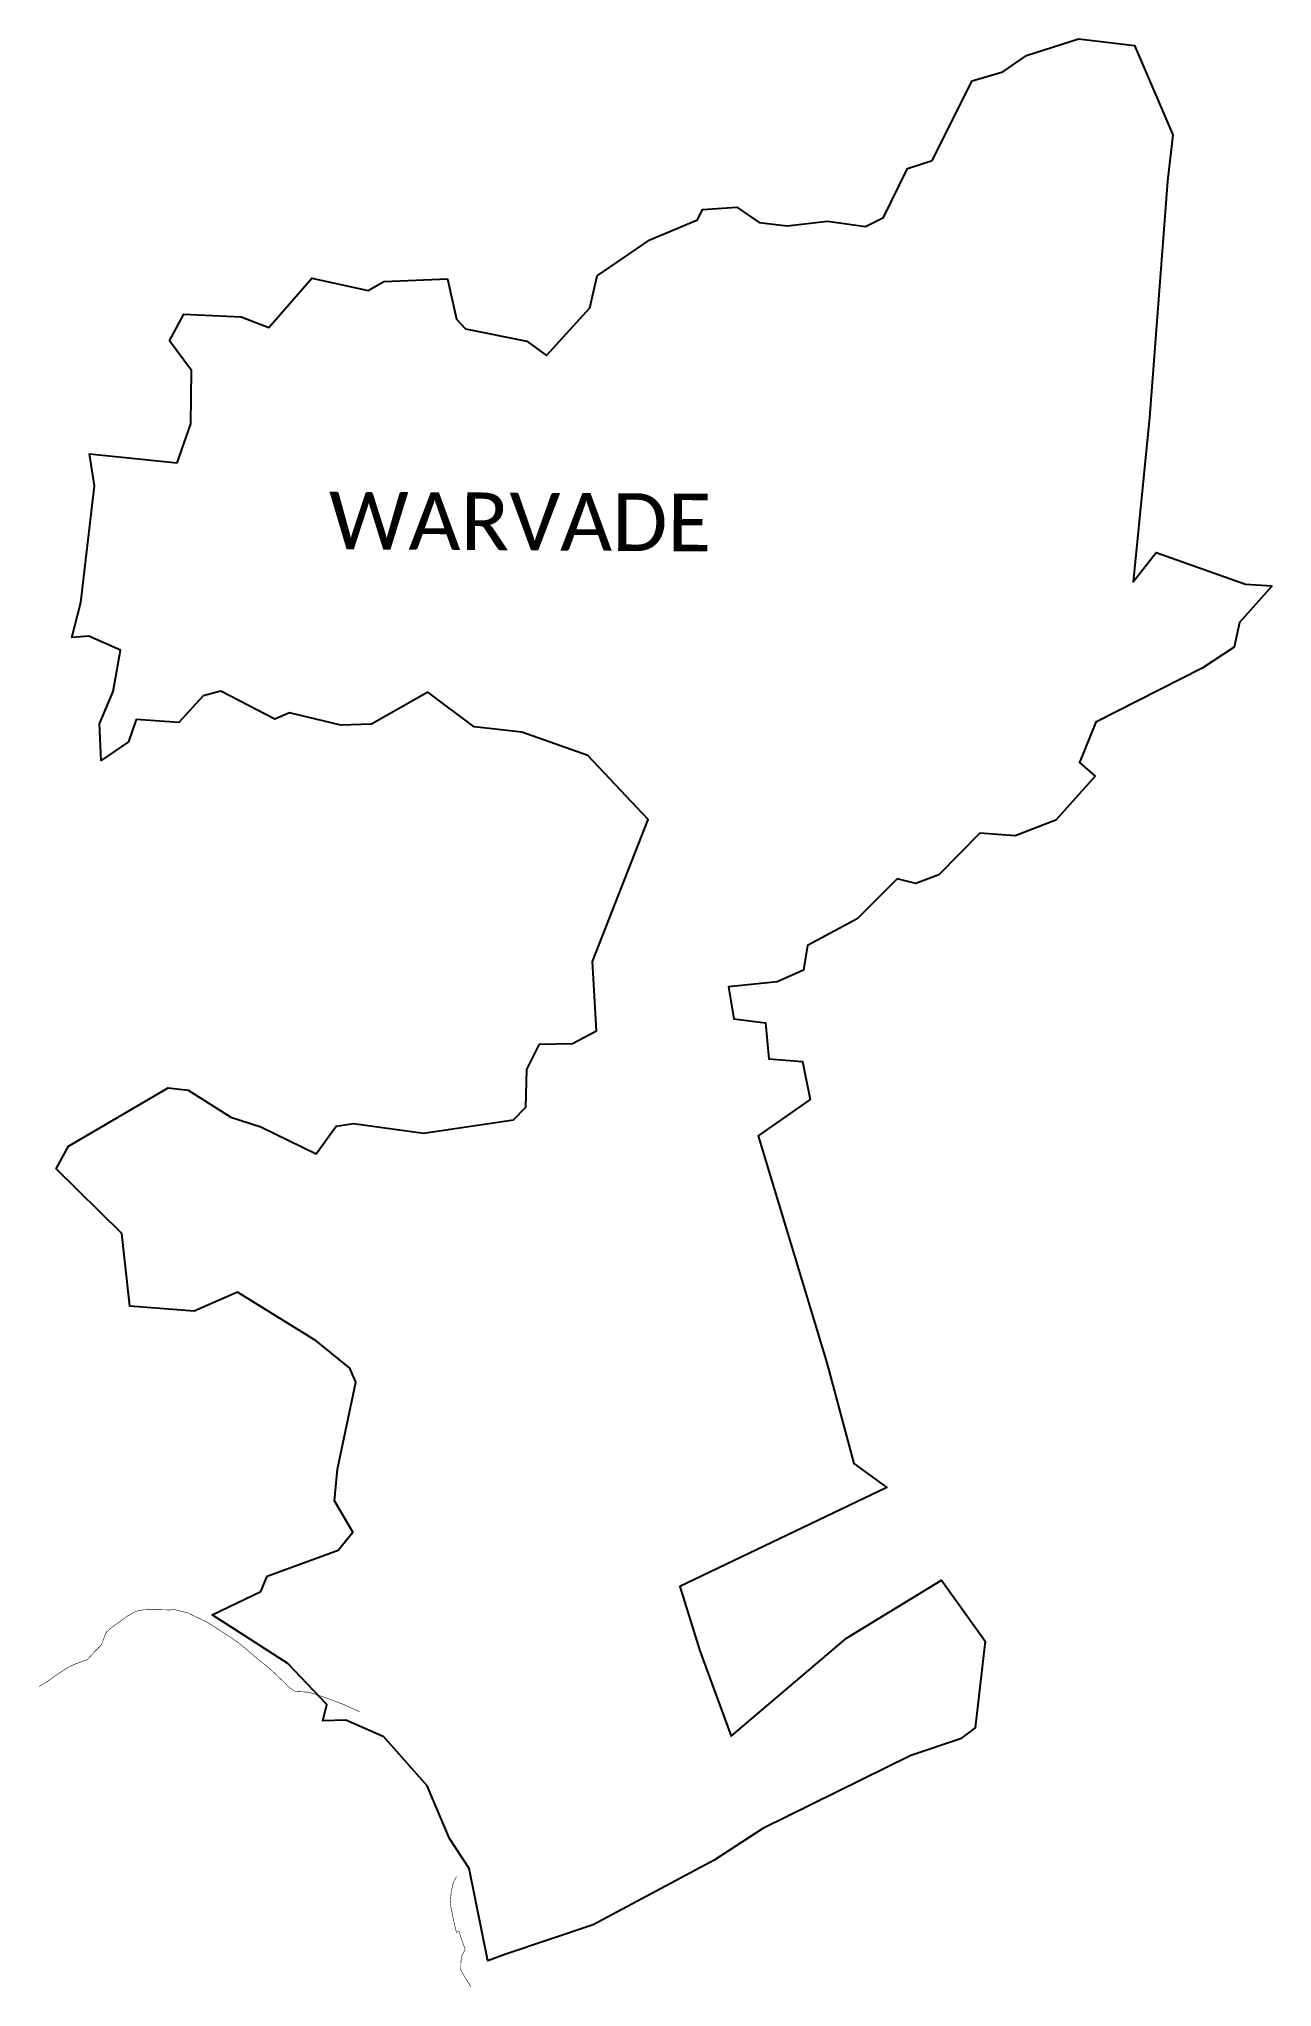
# Model space of a CAD drawing. Header units: metres. Extents: x 313511 to 315738, y 1901011 to 1904529.
import ezdxf

# ---------------------------------------------------------------- set-up
doc = ezdxf.new("R2010")
doc.units = ezdxf.units.M
for name, color, linetype in [('SEAWALL', 170, 'Continuous'), ('village', 3, 'Continuous'), ('VILLAGE NAME', 250, 'Continuous')]:
    doc.layers.add(name, color=color, linetype=linetype)
doc.styles.get("Standard").update_dxf_attribs({"font": 'simplex.shx'})

msp = doc.modelspace()

# ---------------------------------------------------------------- linework, layer by layer
at = {"layer": 'SEAWALL', "color": 30, "const_width": 1, "flags": 128}
for points in [[(313511.4, 1901553.9), (313525.6, 1901562.1), (313536.9, 1901570.5), (313551.9, 1901580.6), (313562.1, 1901587.1), (313574.4, 1901593.5), (313598.2, 1901602.2), (313612, 1901617), (313621.8, 1901626.7), (313624.4, 1901630.4), (313631.9, 1901650.9), (313642.8, 1901660.6), (313662.5, 1901674.8), (313670.5, 1901680.8), (313684.1, 1901688.4), (313690.1, 1901690.4), (313698, 1901691.9), (313712.4, 1901692.5), (313727.7, 1901692.3), (313747.5, 1901691.8), (313754.2, 1901692.9), (313779.4, 1901686.5), (313815.4, 1901669.4), (313850.8, 1901646.5), (313871.9, 1901632.1), (313905.3, 1901604), (313927.1, 1901586.3), (313948.6, 1901566.1), (313963.2, 1901551.9), (313969.5, 1901547.3), (313973.5, 1901545.2), (313976.3, 1901544.5), (313984.4, 1901544.1), (313994.7, 1901543.6), (314002.8, 1901542), (314024.2, 1901535), (314060.6, 1901521.3), (314082.4, 1901511.4), (314090.1, 1901508.1)], [(314265.1, 1901210.1), (314260.4, 1901201.9), (314257.8, 1901193.8), (314255.3, 1901180), (314253.9, 1901164.7), (314254.4, 1901158.2), (314260.3, 1901128.9), (314264.9, 1901109.5), (314269.3, 1901111.4), (314280.7, 1901078.5), (314280.2, 1901077), (314277.9, 1901073.8), (314275.4, 1901069.6), (314274.3, 1901066.2), (314273, 1901056.4), (314272.7, 1901041.6), (314278.9, 1901030.8), (314291, 1901011.4)]]:
    msp.add_lwpolyline(points, dxfattribs=at)
at = {"layer": 'village', "color": 3, "true_color": 0x00ff00}
msp.add_polyline3d([(315738, 1903541.1, 0), (315679, 1903475.1, 0), (315669.6, 1903430.4, 0), (315612, 1903392.6, 0), (315419.7, 1903295.4, 0), (315390.5, 1903222.3, 0), (315418.7, 1903197.6, 0), (315347.5, 1903118.3, 0), (315274, 1903089.6, 0), (315210.3, 1903094.9, 0), (315136.3, 1903019.6, 0), (315094.5, 1903003.8, 0), (315061, 1903012.2, 0), (314988.9, 1902939.9, 0), (314899.2, 1902891.7, 0), (314891.8, 1902847.3, 0), (314844.4, 1902826.4, 0), (314756.4, 1902816.9, 0), (314765.7, 1902759.5, 0), (314823.1, 1902752, 0), (314829.3, 1902687.2, 0), (314890, 1902682.6, 0), (314903.6, 1902613.9, 0), (314809.9, 1902548.1, 0), (314933.8, 1902138, 0), (314982.6, 1901956.5, 0), (315042.3, 1901912.7, 0), (314668.6, 1901734.2, 0), (314704.3, 1901618.2, 0), (314760.8, 1901463.8, 0), (314969.4, 1901641, 0), (315141.2, 1901745.7, 0), (315219.7, 1901635.2, 0), (315201.9, 1901478.7, 0), (315175.3, 1901459.3, 0), (315085.4, 1901429.1, 0), (314818.1, 1901297.4, 0), (314730.4, 1901240, 0), (314512.1, 1901123, 0), (314352.5, 1901069.5, 0), (314321.4, 1901058.4, 0), (314288, 1901225.1, 0), (314252.5, 1901279.4, 0), (314212.3, 1901374.1, 0), (314133.9, 1901463, 0), (314065.3, 1901492.8, 0), (314023.8, 1901491.7, 0), (314030.9, 1901521, 0), (313960.5, 1901595.4, 0), (313823.8, 1901683.2, 0), (313911.9, 1901725, 0), (313923.1, 1901752.8, 0), (314051.1, 1901799.7, 0), (314077.8, 1901832.2, 0), (314044.4, 1901889, 0), (314050, 1901946.3, 0), (314083.4, 1902103.3, 0), (314072.3, 1902128.3, 0), (314011.8, 1902177.8, 0), (313869.5, 1902265.9, 0), (313791.5, 1902231.7, 0), (313675.1, 1902240.4, 0), (313660.7, 1902372, 0), (313542.2, 1902488.4, 0), (313564.4, 1902529.3, 0), (313744.1, 1902634.8, 0), (313780.3, 1902630.7, 0), (313857.6, 1902581.6, 0), (313911.9, 1902564.1, 0), (314011.8, 1902515.3, 0), (314047.5, 1902565.3, 0), (314079, 1902570.1, 0), (314205.7, 1902553.2, 0), (314368.1, 1902577.2, 0), (314390.5, 1902600, 0), (314392.2, 1902668, 0), (314415.1, 1902713.7, 0), (314474.7, 1902715, 0), (314518.1, 1902737.5, 0), (314510.5, 1902863, 0), (314611.4, 1903119.2, 0), (314502.2, 1903235, 0), (314383.3, 1903277.1, 0), (314296.7, 1903287, 0), (314213.1, 1903349.2, 0), (314111.7, 1903291.6, 0), (314056, 1903289.8, 0), (313963.5, 1903311.8, 0), (313936.7, 1903300.7, 0), (313839.3, 1903351, 0), (313807.3, 1903342.9, 0), (313763.8, 1903294.7, 0), (313686.4, 1903299.7, 0), (313672.4, 1903259.5, 0), (313623, 1903226.1, 0), (313620.2, 1903292.3, 0), (313645, 1903350.7, 0), (313658, 1903424.9, 0), (313601.2, 1903450.4, 0), (313570.1, 1903447.8, 0), (313586.4, 1903511.1, 0), (313611.4, 1903722, 0), (313601.9, 1903779.7, 0), (313760.6, 1903763.4, 0), (313785.1, 1903833.8, 0), (313786.5, 1903930.1, 0), (313746.8, 1903983.9, 0), (313772.3, 1904031.7, 0), (313876.2, 1904027, 0), (313925.9, 1904008.1, 0), (314003.6, 1904097, 0), (314105.7, 1904074.5, 0), (314133.8, 1904091.2, 0), (314249, 1904096, 0), (314264.9, 1904023.2, 0), (314281, 1904005.4, 0), (314392, 1903983.2, 0), (314427.7, 1903957.2, 0), (314506, 1904043.2, 0), (314518.9, 1904101.4, 0), (314614.5, 1904166.3, 0), (314700.1, 1904202.6, 0), (314709.1, 1904220.8, 0), (314771.3, 1904225, 0), (314811.6, 1904197.8, 0), (314862.2, 1904191.8, 0), (314935.1, 1904199.9, 0), (315003.6, 1904190.6, 0), (315036.1, 1904206.8, 0), (315079.5, 1904294.9, 0), (315124.1, 1904309.4, 0), (315196.6, 1904453.1, 0), (315251.5, 1904469.6, 0), (315294.5, 1904499.1, 0), (315388.2, 1904529, 0), (315489.7, 1904517.3, 0), (315558.9, 1904355.6, 0), (315549.3, 1904272.1, 0), (315516.6, 1903845.6, 0), (315486.9, 1903548.7, 0), (315528.7, 1903601.4, 0), (315690.3, 1903544.1, 0)], close=True, dxfattribs=at)

# ---------------------------------------------------------------- texts
at = {"layer": 'VILLAGE NAME', "insert": (314034.6, 1903711.5), "char_height": 104.042, "attachment_point": 1, "rotation": 359.6762}
msp.add_mtext_dynamic_manual_height_columns('{\\fCalibri|b0|i0|c0|p34;WARVADE}', width=1632.383, gutter_width=520.2, heights=[0], dxfattribs=at)

doc.saveas('drawing.dxf')
